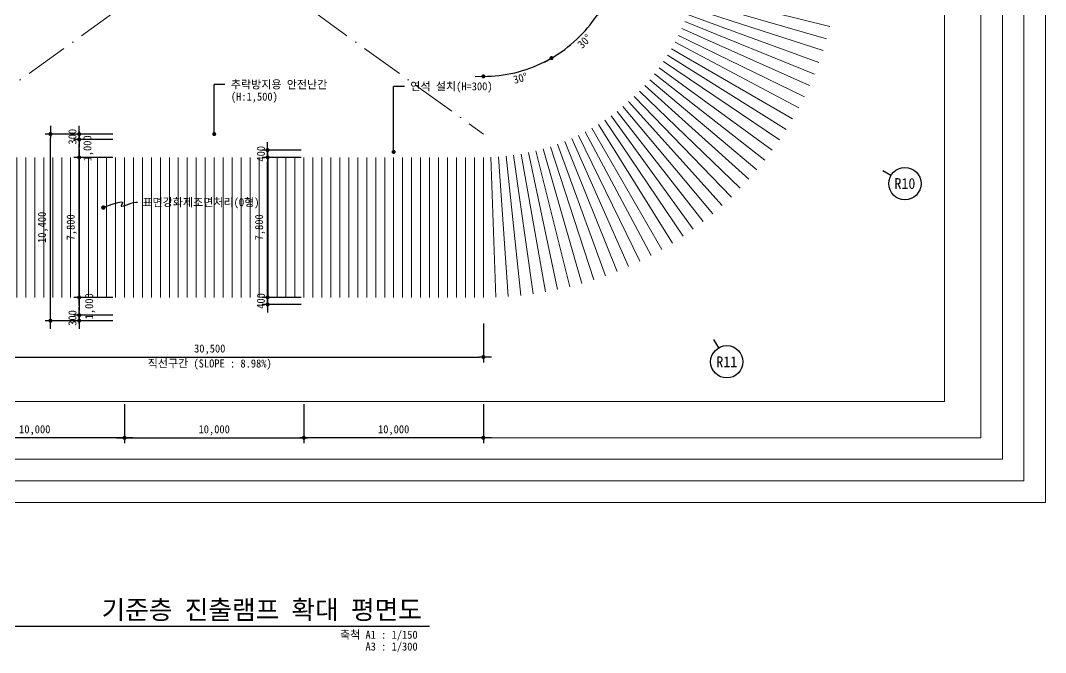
# Model space of a CAD drawing. Header units: millimetres. Extents: x 2292510 to 2787134, y 32296 to 526467.
# Drawn here: x 2586176 to 2643296, y 447176 to 482392 of the extents above; entities that cross this region are included whole.
import ezdxf
from ezdxf.enums import TextEntityAlignment as Align

# ---------------------------------------------------------------- set-up
doc = ezdxf.new("R2010")
doc.units = ezdxf.units.MM
doc.header["$LTSCALE"] = 200
doc.header["$MEASUREMENT"] = 0
doc.linetypes.add('ACAD_ISO10W100', pattern=[18, 12, -3, 0, -3])
doc.layers.get('0').update_dxf_attribs({"linetype": 'CONTINUOUS'})
for name, color, linetype, lineweight in [('A-AXIS-BUBL', 7, 'CONTINUOUS', 25), ('A-DIMS', 7, 'CONTINUOUS', 25), ('A-MKXS-LEAD', 7, 'CONTINUOUS', 25), ('A-MKXS-TEXT1', 3, 'CONTINUOUS', 25), ('A-SSXS-PATT', 8, 'CONTINUOUS', 18), ('A-XXXX-OPEN', 1, 'ACAD_ISO10W100', 15), ('A-XXXX-SYMB', 7, 'CONTINUOUS', 25), ('A-XXXX-TXT1', 3, 'CONTINUOUS', 25), ('A-XXXX-TXT2', 3, 'CONTINUOUS', 25)]:
    doc.layers.add(name, color=color, linetype=linetype, lineweight=lineweight)
doc.layers.add('A-XXXX-NPLT', color=144, linetype='CONTINUOUS', lineweight=15, plot=False)
doc.styles.add('HY울릉도L', font='')
doc.styles.add('돋움', font='')
doc.styles.add('돋움체', font='')
doc.styles.get('HY울릉도L').set_extended_font_data('HYwulM')
doc.styles.get('돋움').set_extended_font_data('DotumChe')
doc.styles.get('돋움체').set_extended_font_data('DotumChe')
doc.dimstyles.new('CDIM', dxfattribs={"dimtxt": 3, "dimasz": 1.5, "dimexe": 2, "dimexo": 1, "dimgap": 1, "dimtad": 1, "dimdec": 0, "dimrnd": 0.5, "dimzin": 0, "dimdsep": 32, "dimlunit": 6, "dimtxsty": 'HY울릉도L', "dimblk1": '_CIDOT', "dimblk2": '_CIDOT', "dimsah": 1, "dimcen": 5.5, "dimclrd": 2, "dimclre": 2, "dimclrt": 7, "dimadec": 0, "dimazin": 0, "dimtfac": 1, "dimtdec": 0, "dimtix": 1, "dimtmove": 2, "dimatfit": 1, "dimldrblk": '_CIDOT', "dimfxl": 1, "dimtolj": 1, "dimtzin": 0, "dimlwd": -1, "dimarcsym": 0})

# ---------------------------------------------------------------- blocks, each defined once
blk = doc.blocks.new('_CIDOT')
at = {"color": 0, "linetype": 'ByBlock'}
blk.add_line((2, 0), (-1, 0), dxfattribs=at)
at = {"color": 0, "linetype": 'ByBlock', "const_width": 0.5}
blk.add_lwpolyline([(-0.25, 0, 1), (0.25, 0, 1)], format="xyb", close=True, dxfattribs=at)
blk = doc.blocks.new('*D277')
at = {"layer": 'A-DIMS', "lineweight": -2, "transparency": 16777216}
for p, q in [((43241, 18700), (43241, 16525)), ((53241, 18700), (53241, 16525))]:
    blk.add_line(p, q, dxfattribs=at)
at = {"layer": 'A-DIMS', "transparency": 16777216}
blk.add_line((53016, 16825), (43466, 16825), dxfattribs=at)
at = {"layer": 'A-DIMS', "transparency": 16777216, "xscale": 225, "yscale": 225, "zscale": 225, "rotation": 180}
blk.add_blockref('_CIDOT', (43241, 16825), dxfattribs=at)
at = {"layer": 'A-DIMS', "transparency": 16777216, "xscale": 225, "yscale": 225, "zscale": 225}
blk.add_blockref('_CIDOT', (53241, 16825), dxfattribs=at)
at = {"layer": 'A-DIMS', "color": 3, "transparency": 16777216, "insert": (48241, 17243), "char_height": 450, "attachment_point": 5, "style": '돋움'}
blk.add_mtext('\\A1;10,000', dxfattribs=at)
blk = doc.blocks.new('*D278')
at = {"layer": 'A-DIMS', "lineweight": -2, "transparency": 16777216}
for p, q in [((53241, 18700), (53241, 16525)), ((63241, 18700), (63241, 16525))]:
    blk.add_line(p, q, dxfattribs=at)
at = {"layer": 'A-DIMS', "transparency": 16777216}
blk.add_line((53466, 16825), (63016, 16825), dxfattribs=at)
at = {"layer": 'A-DIMS', "transparency": 16777216, "xscale": 225, "yscale": 225, "zscale": 225, "rotation": 180}
blk.add_blockref('_CIDOT', (53241, 16825), dxfattribs=at)
at = {"layer": 'A-DIMS', "transparency": 16777216, "xscale": 225, "yscale": 225, "zscale": 225}
blk.add_blockref('_CIDOT', (63241, 16825), dxfattribs=at)
at = {"layer": 'A-DIMS', "color": 3, "transparency": 16777216, "insert": (58241, 17243), "char_height": 450, "attachment_point": 5, "style": '돋움'}
blk.add_mtext('\\A1;10,000', dxfattribs=at)
blk = doc.blocks.new('*D279')
at = {"layer": 'A-DIMS', "lineweight": -2, "transparency": 16777216}
for p, q in [((63241, 18700), (63241, 16525)), ((73241, 18700), (73241, 16525))]:
    blk.add_line(p, q, dxfattribs=at)
at = {"layer": 'A-DIMS', "transparency": 16777216}
blk.add_line((73016, 16825), (63466, 16825), dxfattribs=at)
at = {"layer": 'A-DIMS', "transparency": 16777216, "xscale": 225, "yscale": 225, "zscale": 225, "rotation": 180}
blk.add_blockref('_CIDOT', (63241, 16825), dxfattribs=at)
at = {"layer": 'A-DIMS', "transparency": 16777216, "xscale": 225, "yscale": 225, "zscale": 225}
blk.add_blockref('_CIDOT', (73241, 16825), dxfattribs=at)
at = {"layer": 'A-DIMS', "color": 3, "transparency": 16777216, "insert": (68241, 17243), "char_height": 450, "attachment_point": 5, "style": '돋움'}
blk.add_mtext('\\A1;10,000', dxfattribs=at)
blk = doc.blocks.new('*D26')
at = {"layer": 'A-DIMS', "lineweight": -2, "transparency": 16777216}
for p, q in [((2581471, 465516), (2581471, 463341)), ((2611971, 465516), (2611971, 463341))]:
    blk.add_line(p, q, dxfattribs=at)
at = {"layer": 'A-DIMS', "transparency": 16777216}
blk.add_line((2581696, 463641), (2611746, 463641), dxfattribs=at)
at = {"layer": 'A-DIMS', "transparency": 16777216, "xscale": 225, "yscale": 225, "zscale": 225, "rotation": 180}
blk.add_blockref('_CIDOT', (2581471, 463641), dxfattribs=at)
at = {"layer": 'A-DIMS', "transparency": 16777216, "xscale": 225, "yscale": 225, "zscale": 225}
blk.add_blockref('_CIDOT', (2611971, 463641), dxfattribs=at)
at = {"layer": 'A-DIMS', "color": 3, "transparency": 16777216, "insert": (2596721, 464058), "char_height": 450, "attachment_point": 5, "style": '돋움'}
blk.add_mtext('\\A1;30,500', dxfattribs=at)
blk = doc.blocks.new('*D52')
at = {"layer": 'A-DIMS', "lineweight": -2, "transparency": 16777216}
for p, q in [((2591321, 474766), (2589146, 474766)), ((2591321, 466966), (2589146, 466966))]:
    blk.add_line(p, q, dxfattribs=at)
at = {"layer": 'A-DIMS', "transparency": 16777216}
blk.add_line((2589446, 467191), (2589446, 474541), dxfattribs=at)
at = {"layer": 'A-DIMS', "transparency": 16777216, "xscale": 225, "yscale": 225, "zscale": 225}
for p, rotation in [((2589446, 474766), 90), ((2589446, 466966), 270)]:
    blk.add_blockref('_CIDOT', p, dxfattribs=dict(at, rotation=rotation))
at = {"layer": 'A-DIMS', "color": 3, "transparency": 16777216, "insert": (2589028, 470866), "char_height": 450, "attachment_point": 5, "rotation": 90, "style": '돋움'}
blk.add_mtext('\\A1;7,800', dxfattribs=at)
blk = doc.blocks.new('*D53')
at = {"layer": 'A-DIMS', "lineweight": -2, "transparency": 16777216}
for p, q in [((2591321, 476066), (2587546, 476066)), ((2591321, 465666), (2587546, 465666))]:
    blk.add_line(p, q, dxfattribs=at)
at = {"layer": 'A-DIMS', "transparency": 16777216}
blk.add_line((2587846, 465891), (2587846, 475841), dxfattribs=at)
at = {"layer": 'A-DIMS', "transparency": 16777216, "xscale": 225, "yscale": 225, "zscale": 225}
for p, rotation in [((2587846, 476066), 90), ((2587846, 465666), 270)]:
    blk.add_blockref('_CIDOT', p, dxfattribs=dict(at, rotation=rotation))
at = {"layer": 'A-DIMS', "color": 3, "transparency": 16777216, "insert": (2587428, 470866), "char_height": 450, "attachment_point": 5, "rotation": 90, "style": '돋움'}
blk.add_mtext('\\A1;10,400', dxfattribs=at)
blk = doc.blocks.new('*D54')
at = {"layer": 'A-DIMS', "lineweight": -2, "transparency": 16777216}
for p, q in [((2601821, 474766), (2599646, 474766)), ((2601821, 466966), (2599646, 466966))]:
    blk.add_line(p, q, dxfattribs=at)
at = {"layer": 'A-DIMS', "transparency": 16777216}
blk.add_line((2599946, 467191), (2599946, 474541), dxfattribs=at)
at = {"layer": 'A-DIMS', "transparency": 16777216, "xscale": 225, "yscale": 225, "zscale": 225}
for p, rotation in [((2599946, 474766), 90), ((2599946, 466966), 270)]:
    blk.add_blockref('_CIDOT', p, dxfattribs=dict(at, rotation=rotation))
at = {"layer": 'A-DIMS', "color": 3, "transparency": 16777216, "insert": (2599528, 470866), "char_height": 450, "attachment_point": 5, "rotation": 90, "style": '돋움'}
blk.add_mtext('\\A1;7,800', dxfattribs=at)
blk = doc.blocks.new('*D55')
at = {"layer": 'A-DIMS', "transparency": 16777216}
for p, q in [((2599946, 467191), (2599946, 467416)), ((2599946, 466966), (2599946, 466566)), ((2599946, 466341), (2599946, 466116))]:
    blk.add_line(p, q, dxfattribs=at)
at = {"layer": 'A-DIMS', "lineweight": -2, "transparency": 16777216}
for p, q in [((2601821, 466966), (2599646, 466966)), ((2601821, 466566), (2599646, 466566))]:
    blk.add_line(p, q, dxfattribs=at)
at = {"layer": 'A-DIMS', "transparency": 16777216, "xscale": 225, "yscale": 225, "zscale": 225}
for p, rotation in [((2599946, 466966), 270), ((2599946, 466566), 90)]:
    blk.add_blockref('_CIDOT', p, dxfattribs=dict(at, rotation=rotation))
at = {"layer": 'A-DIMS', "color": 3, "transparency": 16777216, "insert": (2599570, 466766), "char_height": 450, "attachment_point": 5, "rotation": 90, "style": '돋움'}
blk.add_mtext('\\A1;400', dxfattribs=at)
blk = doc.blocks.new('*D56')
at = {"layer": 'A-DIMS', "transparency": 16777216}
for p, q in [((2599946, 475391), (2599946, 475616)), ((2599946, 474766), (2599946, 475166)), ((2599946, 474541), (2599946, 474316))]:
    blk.add_line(p, q, dxfattribs=at)
at = {"layer": 'A-DIMS', "lineweight": -2, "transparency": 16777216}
for p, q in [((2601821, 475166), (2599646, 475166)), ((2601821, 474766), (2599646, 474766))]:
    blk.add_line(p, q, dxfattribs=at)
at = {"layer": 'A-DIMS', "transparency": 16777216, "xscale": 225, "yscale": 225, "zscale": 225}
for p, rotation in [((2599946, 475166), 270), ((2599946, 474766), 90)]:
    blk.add_blockref('_CIDOT', p, dxfattribs=dict(at, rotation=rotation))
at = {"layer": 'A-DIMS', "color": 3, "transparency": 16777216, "insert": (2599570, 474966), "char_height": 450, "attachment_point": 5, "rotation": 90, "style": '돋움'}
blk.add_mtext('\\A1;400', dxfattribs=at)
blk = doc.blocks.new('*U162')
at = {"layer": 'A-SSXS-PATT'}
blk.add_line((0, -3900), (0, 3900), dxfattribs=at)
blk = doc.blocks.new('*U163')
at = {"color": 0, "linetype": 'ByBlock', "lineweight": -2, "transparency": 16777216}
for p, rotation in [((2610298, 413678), 5.999999999999965), ((2610855, 413726), 4.000000000000041), ((2611412, 413756), 1.999999999999765), ((2608100, 413290), 13.99999999999997), ((2608644, 413416), 11.99999999999999), ((2609192, 413522), 9.999999999999977), ((2609744, 413610), 7.99999999999998), ((2606498, 412801), 19.99999999999998), ((2607027, 412982), 17.99999999999997), ((2607561, 413146), 15.99999999999997), ((2605463, 412382), 23.99999999999997), ((2605977, 412600), 22), ((2604459, 411893), 28), ((2604957, 412146), 25.99999999999998), ((2603971, 411622), 29.99999999999999), ((2603024, 411030), 34.00000000000001), ((2603492, 411334), 32), ((2602566, 410710), 36.00000000000001), ((2601686, 410022), 39.99999999999999), ((2602120, 410374), 37.99999999999999), ((2601265, 409656), 41.99999999999999), ((2600856, 409275), 43.99999999999999), ((2600461, 408880), 45.99999999999999), ((2600080, 408472), 47.99999999999999), ((2599714, 408050), 49.99999999999999), ((2599363, 407616), 51.99999999999999), ((2599027, 407170), 53.99999999999997), ((2598706, 406713), 56), ((2598402, 406244), 57.99999999999999), ((2598114, 405765), 59.99999999999999), ((2597844, 405277), 61.99999999999999), ((2597590, 404779), 63.99999999999999), ((2597354, 404273), 66), ((2597136, 403759), 68), ((2596936, 403238), 70), ((2596754, 402710), 72), ((2596591, 402176), 74), ((2596446, 401636), 75.99999999999997), ((2596320, 401092), 77.99999999999999), ((2596214, 400544), 79.99999999999999), ((2596127, 399992), 82), ((2596058, 399438), 83.99999999999999), ((2596010, 398882), 86), ((2595981, 398324), 87.99999999999999), ((2595971, 397766), 89.99999999999997), ((2595981, 397207), 92), ((2596010, 396649), 93.99999999999999), ((2596058, 396093), 96), ((2596127, 395539), 98), ((2596214, 394987), 99.99999999999999), ((2596320, 394439), 102), ((2596446, 393895), 104), ((2596591, 393355), 106), ((2596754, 392821), 108), ((2596936, 392293), 110), ((2597136, 391772), 112), ((2597354, 391258), 114), ((2597590, 390752), 116), ((2597844, 390254), 118), ((2598114, 389766), 120), ((2598402, 389287), 122), ((2598706, 388818), 124), ((2599027, 388361), 126), ((2599363, 387915), 128), ((2599714, 387481), 130), ((2600080, 387059), 132), ((2600461, 386651), 134), ((2600856, 386256), 136), ((2601265, 385875), 138), ((2601686, 385509), 140), ((2602120, 385157), 142), ((2602566, 384821), 144), ((2603024, 384501), 146), ((2603492, 384197), 148), ((2603971, 383909), 150), ((2604459, 383638), 152), ((2604957, 383385), 154), ((2605463, 383149), 156), ((2605977, 382931), 158), ((2606498, 382730), 160), ((2607026, 382549), 162), ((2607561, 382385), 164), ((2608100, 382241), 166), ((2608644, 382115), 168.0000000000001), ((2609192, 382009), 170), ((2609744, 381921), 172), ((2610298, 381853), 174), ((2610855, 381805), 176.0000000000001), ((2611412, 381775), 178.0000000000001), ((2611971, 381766), 180)]:
    blk.add_blockref('*U162', p, dxfattribs=dict(at, rotation=rotation))
blk.add_blockref('*U162', (2611971, 413765), dxfattribs=at)
blk = doc.blocks.new('rampline')
at = {"layer": 'A-SSXS-PATT'}
for p, q in [((43241, 56650), (43241, 64450)), ((43741, 56650), (43741, 64450)), ((44241, 56650), (44241, 64450)), ((44741, 56650), (44741, 64450)), ((45241, 56650), (45241, 64450)), ((45741, 56650), (45741, 64450)), ((46241, 56650), (46241, 64450)), ((46741, 56650), (46741, 64450)), ((47241, 56650), (47241, 64450)), ((47741, 56650), (47741, 64450)), ((48241, 56650), (48241, 64450)), ((48741, 56650), (48741, 64450)), ((49241, 56650), (49241, 64450)), ((49741, 56650), (49741, 64450)), ((50241, 56650), (50241, 64450)), ((50741, 56650), (50741, 64450)), ((51241, 56650), (51241, 64450)), ((51741, 56650), (51741, 64450)), ((52241, 56650), (52241, 64450)), ((52741, 56650), (52741, 64450)), ((53241, 56650), (53241, 64450)), ((53741, 56650), (53741, 64450)), ((54241, 56650), (54241, 64450)), ((54741, 56650), (54741, 64450)), ((55241, 56650), (55241, 64450)), ((55741, 56650), (55741, 64450)), ((56241, 56650), (56241, 64450)), ((56741, 56650), (56741, 64450)), ((57241, 56650), (57241, 64450)), ((57741, 56650), (57741, 64450)), ((58241, 56650), (58241, 64450)), ((58741, 56650), (58741, 64450)), ((59241, 56650), (59241, 64450)), ((59741, 56650), (59741, 64450)), ((60241, 56650), (60241, 64450)), ((60741, 56650), (60741, 64450)), ((61241, 56650), (61241, 64450)), ((61741, 56650), (61741, 64450)), ((62241, 56650), (62241, 64450)), ((62741, 56650), (62741, 64450)), ((63241, 56650), (63241, 64450)), ((63741, 56650), (63741, 64450)), ((64241, 56650), (64241, 64450)), ((64741, 56650), (64741, 64450)), ((65241, 56650), (65241, 64450)), ((65741, 56650), (65741, 64450)), ((66241, 56650), (66241, 64450)), ((66741, 56650), (66741, 64450)), ((67241, 56650), (67241, 64450)), ((67741, 56650), (67741, 64450)), ((68241, 56650), (68241, 64450)), ((68741, 56650), (68741, 64450)), ((69241, 56650), (69241, 64450)), ((69741, 56650), (69741, 64450)), ((70241, 56650), (70241, 64450)), ((70741, 56650), (70741, 64450)), ((71241, 56650), (71241, 64450)), ((71741, 56650), (71741, 64450)), ((72241, 56650), (72241, 64450)), ((72741, 56650), (72741, 64450)), ((73241, 56650), (73241, 64450)), ((43241, 32450), (43241, 24650)), ((43741, 32450), (43741, 24650)), ((44241, 32450), (44241, 24650)), ((44741, 32450), (44741, 24650)), ((45241, 32450), (45241, 24650)), ((45741, 32450), (45741, 24650)), ((46241, 32450), (46241, 24650)), ((46741, 32450), (46741, 24650)), ((47241, 32450), (47241, 24650)), ((47741, 32450), (47741, 24650)), ((48241, 32450), (48241, 24650)), ((48741, 32450), (48741, 24650)), ((49241, 32450), (49241, 24650)), ((49741, 32450), (49741, 24650)), ((50241, 32450), (50241, 24650)), ((50741, 32450), (50741, 24650)), ((51241, 32450), (51241, 24650)), ((51741, 32450), (51741, 24650)), ((52241, 32450), (52241, 24650)), ((52741, 32450), (52741, 24650)), ((53241, 32450), (53241, 24650)), ((53741, 32450), (53741, 24650)), ((54241, 32450), (54241, 24650)), ((54741, 32450), (54741, 24650)), ((55241, 32450), (55241, 24650)), ((55741, 32450), (55741, 24650)), ((56241, 32450), (56241, 24650)), ((56741, 32450), (56741, 24650)), ((57241, 32450), (57241, 24650)), ((57741, 32450), (57741, 24650)), ((58241, 32450), (58241, 24650)), ((58741, 32450), (58741, 24650)), ((59241, 32450), (59241, 24650)), ((59741, 32450), (59741, 24650)), ((60241, 32450), (60241, 24650)), ((60741, 32450), (60741, 24650)), ((61241, 32450), (61241, 24650)), ((61741, 32450), (61741, 24650)), ((62241, 32450), (62241, 24650)), ((62741, 32450), (62741, 24650)), ((63241, 32450), (63241, 24650)), ((63741, 32450), (63741, 24650)), ((64241, 32450), (64241, 24650)), ((64741, 32450), (64741, 24650)), ((65241, 32450), (65241, 24650)), ((65741, 32450), (65741, 24650)), ((66241, 32450), (66241, 24650)), ((66741, 32450), (66741, 24650)), ((67241, 32450), (67241, 24650)), ((67741, 32450), (67741, 24650)), ((68241, 32450), (68241, 24650)), ((68741, 32450), (68741, 24650)), ((69241, 32450), (69241, 24650)), ((69741, 32450), (69741, 24650)), ((70241, 32450), (70241, 24650)), ((70741, 32450), (70741, 24650)), ((71241, 32450), (71241, 24650)), ((71741, 32450), (71741, 24650)), ((72241, 32450), (72241, 24650)), ((72741, 32450), (72741, 24650)), ((73241, 32450), (73241, 24650))]:
    blk.add_line(p, q, dxfattribs=at)
at = {"xscale": -1}
blk.add_blockref('*U163', (2685212, -353216), dxfattribs=at)
blk = doc.blocks.new('*D173')
at = {"layer": 'A-DIMS', "transparency": 16777216}
blk.add_arc((2611971, 486866), 7587, 301.6992, 328.3008, dxfattribs=at)
at = {"layer": 'A-DIMS', "transparency": 16777216, "xscale": 225, "yscale": 225, "zscale": 225}
for p, rotation in [((2618541, 483072), 59.15041440067559), ((2615764, 480295), 210.8495855993253)]:
    blk.add_blockref('_CIDOT', p, dxfattribs=dict(at, rotation=rotation))
at = {"layer": 'A-DIMS', "color": 3, "transparency": 16777216, "insert": (2617601, 481235), "char_height": 450, "attachment_point": 5, "rotation": 45, "style": '돋움'}
blk.add_mtext('\\A1;30°', dxfattribs=at)
blk = doc.blocks.new('*D174')
at = {"layer": 'A-DIMS', "transparency": 16777216}
blk.add_arc((2611971, 486866), 7587, 271.6992, 298.3008, dxfattribs=at)
at = {"layer": 'A-DIMS', "transparency": 16777216, "xscale": 225, "yscale": 225, "zscale": 225}
for p, rotation in [((2615764, 480295), 29.15041450030328), ((2611971, 479278), 180.8495854996986)]:
    blk.add_blockref('_CIDOT', p, dxfattribs=dict(at, rotation=rotation))
at = {"layer": 'A-DIMS', "color": 3, "transparency": 16777216, "insert": (2614032, 479174), "char_height": 450, "attachment_point": 5, "rotation": 15, "style": '돋움'}
blk.add_mtext('\\A1;30°', dxfattribs=at)
blk = doc.blocks.new('*D176')
at = {"layer": 'A-DIMS', "transparency": 16777216}
blk.add_arc((2611971, 486866), 7587, 61.6992, 88.3008, dxfattribs=at)
at = {"layer": 'A-DIMS', "transparency": 16777216, "xscale": 225, "yscale": 225, "zscale": 225}
for p, rotation in [((2611971, 494453), 179.1504144006757), ((2615764, 493436), 330.8495855993245)]:
    blk.add_blockref('_CIDOT', p, dxfattribs=dict(at, rotation=rotation))
at = {"layer": 'A-DIMS', "color": 3, "transparency": 16777216, "insert": (2614032, 494557), "char_height": 450, "attachment_point": 5, "rotation": 345, "style": '돋움'}
blk.add_mtext('\\A1;30°', dxfattribs=at)
blk = doc.blocks.new('*D178')
at = {"layer": 'A-DIMS', "transparency": 16777216}
blk.add_arc((2611971, 486866), 7587, 331.6992, 358.3008, dxfattribs=at)
at = {"layer": 'A-DIMS', "transparency": 16777216, "xscale": 225, "yscale": 225, "zscale": 225}
for p, rotation in [((2619558, 486866), 89.15041440067108), ((2618541, 483072), 240.8495855993246)]:
    blk.add_blockref('_CIDOT', p, dxfattribs=dict(at, rotation=rotation))
at = {"layer": 'A-DIMS', "color": 3, "transparency": 16777216, "insert": (2619662, 484805), "char_height": 450, "attachment_point": 5, "rotation": 75, "style": '돋움'}
blk.add_mtext('\\A1;30°', dxfattribs=at)
blk = doc.blocks.new('*D213')
at = {"layer": 'A-DIMS', "lineweight": -2, "transparency": 16777216}
for p, q in [((2591321, 466966), (2589146, 466966)), ((2591321, 465966), (2589146, 465966))]:
    blk.add_line(p, q, dxfattribs=at)
at = {"layer": 'A-DIMS', "transparency": 16777216}
blk.add_line((2589446, 466741), (2589446, 466191), dxfattribs=at)
at = {"layer": 'A-DIMS', "transparency": 16777216, "xscale": 225, "yscale": 225, "zscale": 225}
for p, rotation in [((2589446, 466966), 90), ((2589446, 465966), 270)]:
    blk.add_blockref('_CIDOT', p, dxfattribs=dict(at, rotation=rotation))
at = {"layer": 'A-DIMS', "color": 3, "transparency": 16777216, "insert": (2590058, 466466), "char_height": 450, "attachment_point": 5, "rotation": 90, "style": '돋움'}
blk.add_mtext('\\A1;1,000', dxfattribs=at)
blk = doc.blocks.new('*D214')
at = {"layer": 'A-DIMS', "lineweight": -2, "transparency": 16777216}
for p, q in [((2591321, 475766), (2589146, 475766)), ((2591321, 474766), (2589146, 474766))]:
    blk.add_line(p, q, dxfattribs=at)
at = {"layer": 'A-DIMS', "transparency": 16777216}
blk.add_line((2589446, 474991), (2589446, 475541), dxfattribs=at)
at = {"layer": 'A-DIMS', "transparency": 16777216, "xscale": 225, "yscale": 225, "zscale": 225}
for p, rotation in [((2589446, 475766), 90), ((2589446, 474766), 270)]:
    blk.add_blockref('_CIDOT', p, dxfattribs=dict(at, rotation=rotation))
at = {"layer": 'A-DIMS', "color": 3, "transparency": 16777216, "insert": (2589960, 475266), "char_height": 450, "attachment_point": 5, "rotation": 90, "style": '돋움'}
blk.add_mtext('\\A1;1,000', dxfattribs=at)
blk = doc.blocks.new('*D212')
at = {"layer": 'A-DIMS', "transparency": 16777216}
for p, q in [((2589446, 476291), (2589446, 476516)), ((2589446, 476066), (2589446, 475766)), ((2589446, 475541), (2589446, 475316))]:
    blk.add_line(p, q, dxfattribs=at)
at = {"layer": 'A-DIMS', "lineweight": -2, "transparency": 16777216}
for p, q in [((2591321, 476066), (2589146, 476066)), ((2591321, 475766), (2589146, 475766))]:
    blk.add_line(p, q, dxfattribs=at)
at = {"layer": 'A-DIMS', "transparency": 16777216, "xscale": 225, "yscale": 225, "zscale": 225}
for p, rotation in [((2589446, 476066), 270), ((2589446, 475766), 90)]:
    blk.add_blockref('_CIDOT', p, dxfattribs=dict(at, rotation=rotation))
at = {"layer": 'A-DIMS', "color": 3, "transparency": 16777216, "insert": (2589070, 475916), "char_height": 450, "attachment_point": 5, "rotation": 90, "style": '돋움'}
blk.add_mtext('\\A1;300', dxfattribs=at)
blk = doc.blocks.new('*D211')
at = {"layer": 'A-DIMS', "transparency": 16777216}
for p, q in [((2589446, 466191), (2589446, 466416)), ((2589446, 465666), (2589446, 465966)), ((2589446, 465441), (2589446, 465216))]:
    blk.add_line(p, q, dxfattribs=at)
at = {"layer": 'A-DIMS', "lineweight": -2, "transparency": 16777216}
for p, q in [((2591321, 465966), (2589146, 465966)), ((2591321, 465666), (2589146, 465666))]:
    blk.add_line(p, q, dxfattribs=at)
at = {"layer": 'A-DIMS', "transparency": 16777216, "xscale": 225, "yscale": 225, "zscale": 225}
for p, rotation in [((2589446, 465966), 270), ((2589446, 465666), 90)]:
    blk.add_blockref('_CIDOT', p, dxfattribs=dict(at, rotation=rotation))
at = {"layer": 'A-DIMS', "color": 3, "transparency": 16777216, "insert": (2589070, 465816), "char_height": 450, "attachment_point": 5, "rotation": 90, "style": '돋움'}
blk.add_mtext('\\A1;300', dxfattribs=at)
blk = doc.blocks.new('dim_진출램프')
for p, q in [((95952.8, 31437.5), (95498.1, 31700)), ((86353.7, 21838.5), (86091.3, 22293.1))]:
    blk.add_line(p, q)
at = {"layer": 'A-AXIS-BUBL', "ltscale": 0.2}
for centre in [(96732.2, 30987.5), (86803.8, 21059.1)]:
    blk.add_circle(centre, 900, dxfattribs=at)
at = {"layer": 'A-XXXX-NPLT'}
for points in [[(104566.3, 13225), (11916.3, 13225), (11916.3, 75875), (104566.3, 75875)], [(103366.3, 14425), (13116.3, 14425), (13116.3, 74675), (103366.3, 74675)], [(102166.3, 15625), (14316.3, 15625), (14316.3, 73475), (102166.3, 73475)], [(100966.3, 16825), (15516.3, 16825), (15516.3, 72275), (100966.3, 72275)], [(17541.3, 70250), (98941.3, 70250), (98941.3, 18850), (17541.3, 18850)]]:
    blk.add_lwpolyline(points, close=True, dxfattribs=at)
at = {"layer": 'A-XXXX-TXT2', "ltscale": 0.2, "style": '돋움체'}
for s, p in [('R10', (96732.2, 30987.5)), ('R11', (86803.8, 21059.1))]:
    blk.add_text(s, height=600, dxfattribs=at).set_placement(p, align=Align.MIDDLE)
at = {"layer": 'A-DIMS'}
for base, p1, p2, picture, middle in [((43241.3, 16825), (53241.3, 18850), (43241.3, 18850), '*D277', (48241.3, 17242.8)), ((63241.3, 16825), (73241.3, 18850), (63241.3, 18850), '*D279', (68241.3, 17242.8))]:
    dim = blk.add_linear_dim(base=base, p1=p1, p2=p2, angle=180, dimstyle='CDIM', override={"dimscale": 150, "dimtxsty": '돋움', "dimclrd": 256, "dimclre": 256, "dimclrt": 3}, dxfattribs=at)
    dim.commit()
    dim.dimension.update_dxf_attribs({"geometry": picture, "text_midpoint": middle})
dim = blk.add_linear_dim(base=(63241.3, 16825), p1=(53241.3, 18850), p2=(63241.3, 18850), dimstyle='CDIM', override={"dimscale": 150, "dimtxsty": '돋움', "dimclrd": 256, "dimclre": 256, "dimclrt": 3}, dxfattribs=at)
dim.commit()
dim.dimension.update_dxf_attribs({"geometry": '*D278', "text_midpoint": (58241.3, 17242.8)})

msp = doc.modelspace()

# ---------------------------------------------------------------- linework, layer by layer
at = {"layer": 'A-MKXS-LEAD'}
for p, q in [((2596970.8, 476065.5), (2596970.8, 478826.2)), ((2597570.8, 478826.2), (2596970.8, 478826.2)), ((2606970.8, 475065.5), (2606970.8, 478723.7)), ((2607570.8, 478723.7), (2606970.8, 478723.7))]:
    msp.add_line(p, q, dxfattribs=at)
for points, const_width in [([(2596914.5, 476065.5, 1), (2597027, 476065.5, 1)], 112.5), ([(2606914.5, 475065.5, 1), (2607027, 475065.5, 1)], 112.5), ([(2590729.8, 471973.6, 1), (2590854.2, 471961.2, 1)], 120)]:
    msp.add_lwpolyline(points, format="xyb", close=True, dxfattribs=dict(at, const_width=const_width))
msp.add_lwpolyline([(2590792, 471967.4), (2591280.8, 472151.7), (2591599.3, 472251.2), (2591780.5, 472283.4), (2591857.5, 472266), (2591863.2, 472216.5), (2591830.8, 472152.4), (2591793.1, 472091.5), (2591783.3, 472051.1), (2591826.6, 472044.5), (2591917.2, 472066.5), (2592041.6, 472107.5), (2592186, 472158.1), (2592337.1, 472208.5), (2592481.1, 472249.3), (2592604.6, 472270.9), (2592693.9, 472263.7)], dxfattribs=at)
at = {"layer": 'A-XXXX-OPEN'}
for p, q in [((2581970.8, 497665.5), (2611970.8, 476065.5)), ((2611970.8, 497665.5), (2581970.8, 476065.5))]:
    msp.add_line(p, q, dxfattribs=at)
at = {"layer": 'A-XXXX-SYMB'}
msp.add_line((2584970.8, 448650.5), (2608970.8, 448650.5), dxfattribs=at)

# ---------------------------------------------------------------- block references
for name in ['dim_진출램프', 'rampline']:
    msp.add_blockref(name, (2538729.5, 442315.5))

# ---------------------------------------------------------------- texts
at = {"layer": 'A-DIMS', "color": 3, "insert": (2596720.8, 463222.7), "char_height": 450, "attachment_point": 5, "style": '돋움'}
msp.add_mtext('\\A1;직선구간 (SLOPE : 8.98%)', dxfattribs=at)
at = {"layer": 'A-MKXS-TEXT1', "style": '돋움체'}
for s, p in [('추락방지용 안전난간', (2597899.9, 478826.2)), ('연석 설치(H=300)', (2607899.9, 478723.7)), ('(H:1,500)', (2597899.9, 478151.2))]:
    msp.add_text(s, height=450, dxfattribs=at).set_placement(p, align=Align.MIDDLE_LEFT)
at = {"layer": 'A-XXXX-TXT1', "style": '돋움체'}
msp.add_text('기준층 진출램프 확대 평면도', height=1050, dxfattribs=at).set_placement((2608542, 448718.4), align=Align.BOTTOM_RIGHT)
for s, p in [('축척 A1 : 1/150', (2608308.4, 448392.1)), ('A3 : 1/300', (2608308.4, 447735.3))]:
    msp.add_text(s, height=450, dxfattribs=at).set_placement(p, align=Align.TOP_RIGHT)
at = {"layer": 'A-XXXX-TXT2', "style": '돋움체'}
msp.add_text('표면강화제조면처리(O형)', height=450, dxfattribs=at).set_placement((2592970.8, 472263.7), align=Align.MIDDLE_LEFT)

# ---------------------------------------------------------------- dimensions: what is measured, and where the dimension line sits
at = {"layer": 'A-DIMS'}
for base, line1, line2, override, picture, middle in [((2613288.3, 479393.5), ((2611970.8, 512565.5), (2611970.8, 461165.5)), ((2611970.8, 486865.5), (2624820.8, 464608.7)), {"dimscale": 150, "dimtad": 2, "dimtxsty": '돋움', "dimclrd": 256, "dimclre": 256, "dimclrt": 3}, '*D174', (2614031.6, 479174.3)), ((2614565.7, 493995.2), ((2611970.8, 512565.5), (2611970.8, 461165.5)), ((2611970.8, 486865.5), (2624820.8, 509122.4)), {"dimscale": 150, "dimtxsty": '돋움', "dimclrd": 256, "dimclre": 256, "dimclrt": 3}, '*D176', (2614031.6, 494556.7)), ((2619100.4, 484270.5), ((2611970.8, 486865.5), (2634227.6, 474015.5)), ((2611970.8, 486865.5), (2637670.8, 486865.5)), {"dimscale": 150, "dimtad": 2, "dimtxsty": '돋움', "dimclrd": 256, "dimclre": 256, "dimclrt": 3}, '*D178', (2619662, 484804.6)), ((2616847.7, 481053.3), ((2611970.8, 486865.5), (2624820.8, 464608.7)), ((2611970.8, 486865.5), (2634227.6, 474015.5)), {"dimscale": 150, "dimtad": 2, "dimtxsty": '돋움', "dimclrd": 256, "dimclre": 256, "dimclrt": 3}, '*D173', (2617601.1, 481235.1))]:
    dim = msp.add_angular_dim_2l(base=base, line1=line1, line2=line2, dimstyle='CDIM', override=override, dxfattribs=at)
    dim.commit()
    dim.dimension.update_dxf_attribs({"geometry": picture, "text_midpoint": middle})
for base, p1, p2, angle, picture, middle in [((2587845.8, 476065.5), (2591470.8, 465665.5), (2591470.8, 476065.5), 270, '*D53', (2587427.9, 470865.5)), ((2589445.8, 475765.5), (2591470.8, 476065.5), (2591470.8, 475765.5), 90, '*D212', (2589070.5, 475915.5)), ((2599945.8, 475165.5), (2601970.8, 474765.5), (2601970.8, 475165.5), 270, '*D56', (2599570.5, 474965.5)), ((2589445.8, 474765.5), (2591470.8, 466965.5), (2591470.8, 474765.5), 270, '*D52', (2589027.9, 470865.5)), ((2599945.8, 474765.5), (2601970.8, 466965.5), (2601970.8, 474765.5), 270, '*D54', (2599527.9, 470865.5)), ((2599945.8, 466565.5), (2601970.8, 466965.5), (2601970.8, 466565.5), 270, '*D55', (2599570.5, 466765.5)), ((2589445.8, 465965.5), (2591470.8, 465665.5), (2591470.8, 465965.5), 90, '*D211', (2589070.5, 465815.5)), ((2611970.8, 463640.5), (2581470.8, 465665.5), (2611970.8, 465665.5), 180, '*D26', (2596720.8, 464058.3))]:
    dim = msp.add_linear_dim(base=base, p1=p1, p2=p2, angle=angle, dimstyle='CDIM', override={"dimscale": 150, "dimtxsty": '돋움', "dimclrd": 256, "dimclre": 256, "dimclrt": 3}, dxfattribs=at)
    dim.commit()
    dim.dimension.update_dxf_attribs({"geometry": picture, "text_midpoint": middle})
for base, p1, p2, picture, middle in [((2589445.8, 475765.5), (2591470.8, 474765.5), (2591470.8, 475765.5), '*D214', (2589960.3, 475265.5)), ((2589445.8, 465965.5), (2591470.8, 466965.5), (2591470.8, 465965.5), '*D213', (2590058.4, 466465.5))]:
    dim = msp.add_linear_dim(base=base, p1=p1, p2=p2, angle=270, dimstyle='CDIM', override={"dimscale": 150, "dimtxsty": '돋움', "dimclrd": 256, "dimclre": 256, "dimclrt": 3}, dxfattribs=at)
    dim.commit()
    dim.dimension.update_dxf_attribs({"geometry": picture, "text_midpoint": middle, "dimtype": 160})

doc.saveas('drawing.dxf')
